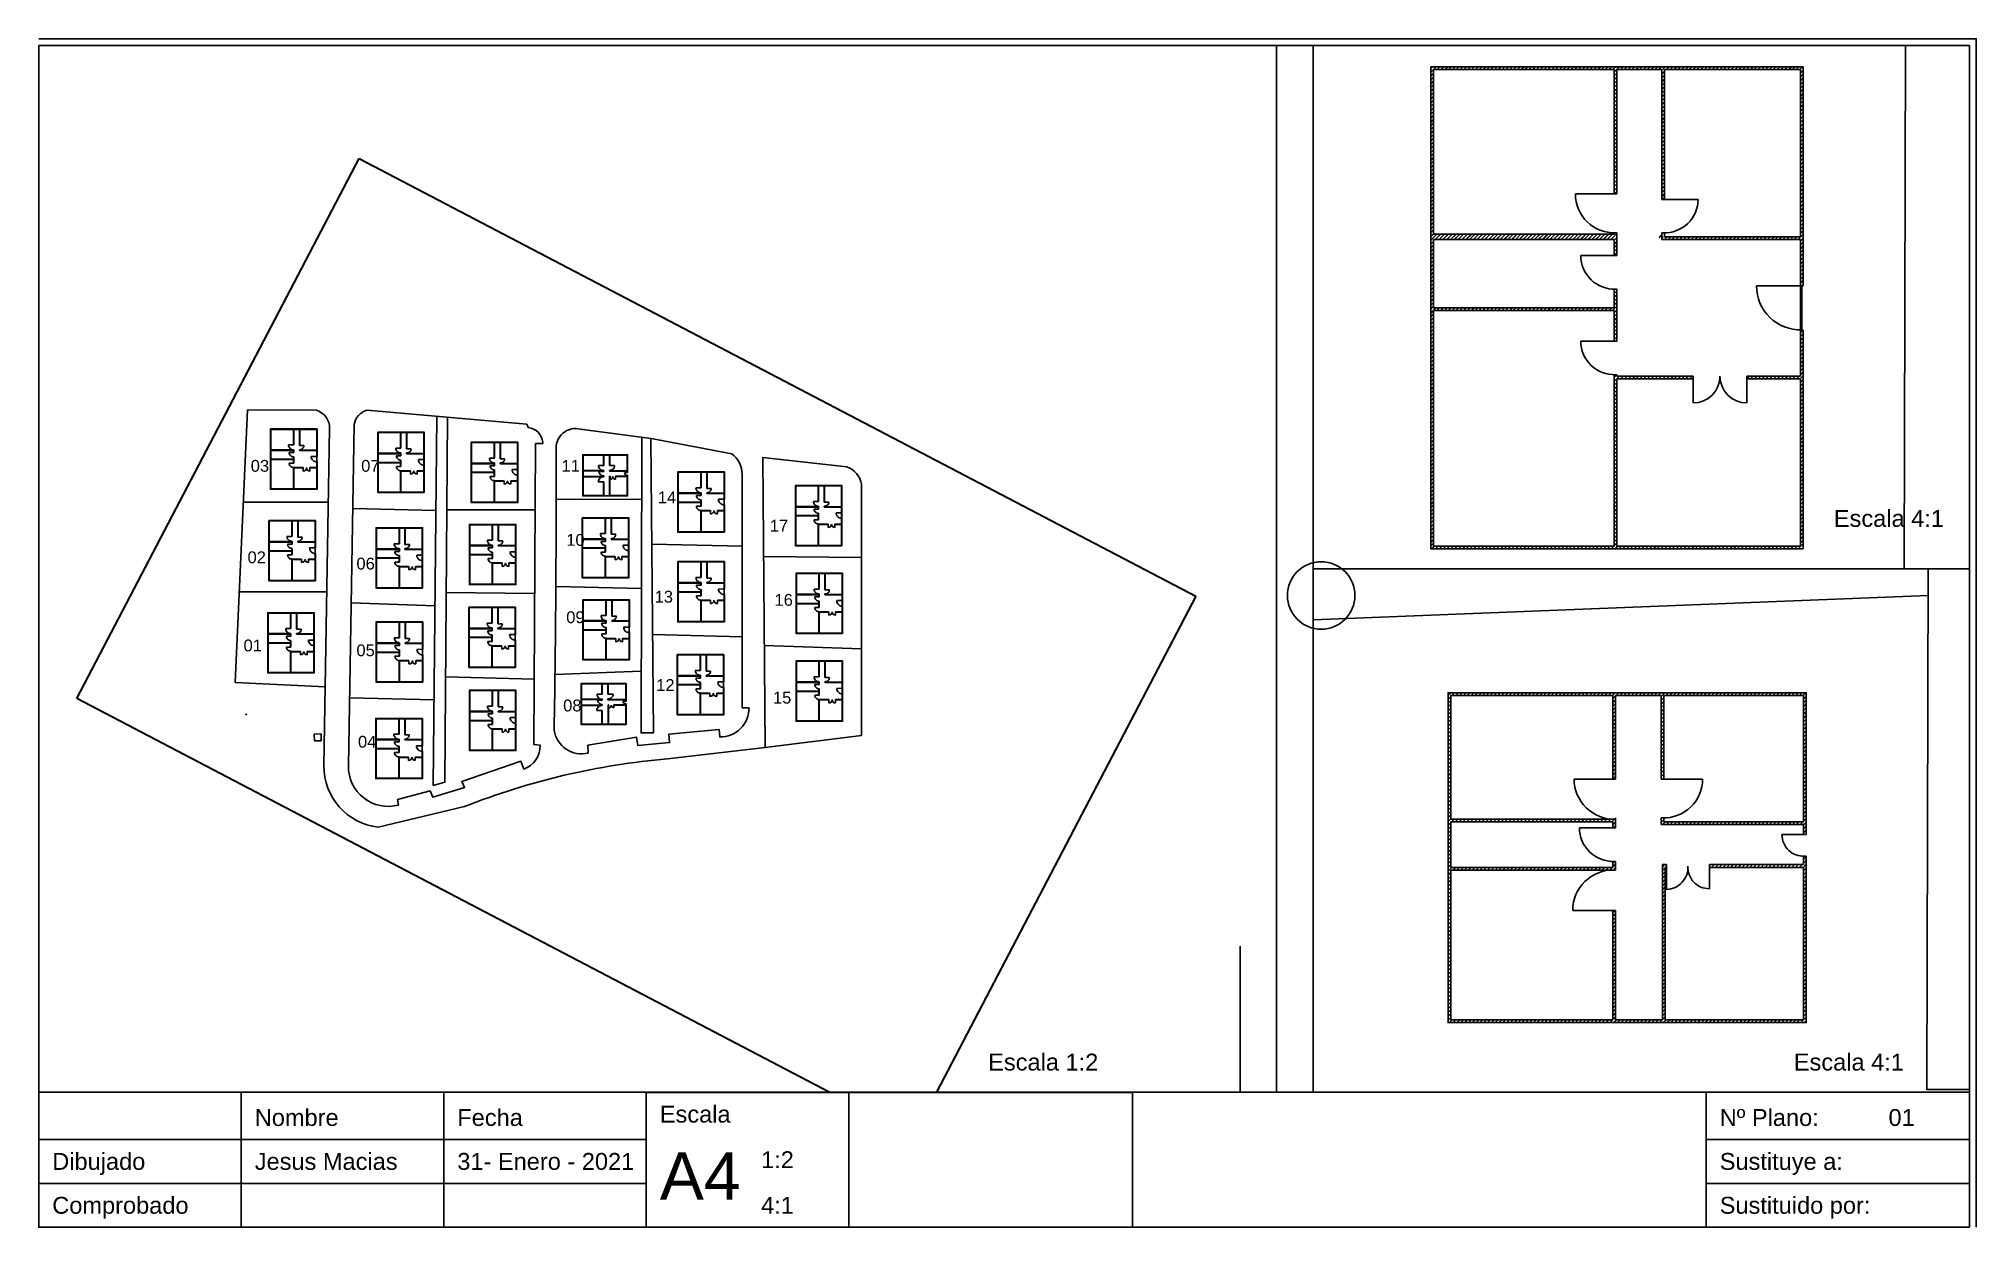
# Paper-space layout 'Presentación2' of a CAD drawing. Header units: millimetres. Extents: x 0 to 287, y 0 to 176.
# The model-space entities are those that its viewports show. They can reach past a viewport. Long polylines and large blocks are cut down to what shows.
import ezdxf
from ezdxf.enums import TextEntityAlignment as Align

# ---------------------------------------------------------------- set-up
doc = ezdxf.new("R2010")
doc.units = ezdxf.units.MM
doc.layers.add('foto1', color=7, linetype='Continuous', lineweight=30)
doc.layers.add('Viales', color=7, linetype='Continuous', lineweight=30)
doc.layers.add('urbanizacion', color=7, linetype='Continuous')
doc.styles.get("Standard").update_dxf_attribs({"font": 'arial.ttf'})
picture_1 = doc.add_image_def('image1.png', size_in_pixel=(1367, 882))
pattern_1 = [(45, (0.42773, 67.70808), (-0.070710678, 0.070710678), []), (45, (0.42973, 67.70808), (-0.070710678, 0.070710678), [])]

# ---------------------------------------------------------------- blocks, each defined once
blk = doc.blocks.new('Casa')
h = blk.add_hatch()
h.set_pattern_fill('JIS_LC_20', color=256, scale=0.05)
h.paths.add_polyline_path([(-3.926, -0.828, -0.030573), (-4.026, -0.821), (-4.026, -2.534), (-6.012, -2.534), (-6.012, -2.634), (-4.026, -2.634), (-4.026, -8.828), (-10.821, -8.828), (-10.821, -2.634), (-8.001, -2.634), (-8.001, -2.534), (-10.821, -2.534), (-10.821, -2.482), (-10.921, -2.482), (-10.921, -8.828), (-17.616, -8.828), (-17.616, -0.108), (-10.921, -0.108), (-10.921, -1.242), (-10.821, -1.242), (-10.821, 0.686), (-10.921, 0.686), (-10.921, -0.008), (-17.616, -0.008), (-17.616, 2.519), (-10.921, 2.519), (-10.921, 1.926), (-10.821, 1.926), (-10.821, 2.519), (-10.821, 2.77), (-10.921, 2.77), (-10.921, 2.719), (-17.616, 2.719), (-17.616, 8.813), (-10.921, 8.813), (-10.921, 4.21), (-10.821, 4.21), (-10.821, 8.813), (-9.158, 8.813), (-9.158, 4.011), (-9.058, 4.011), (-9.058, 8.813), (-4.026, 8.813), (-4.026, 2.619), (-9.158, 2.619), (-9.158, 2.771), (-9.258, 2.771), (-9.258, 2.619), (-9.258, 2.519), (-4.026, 2.519), (-4.026, 0.806, -0.030573), (-3.926, 0.812), (-3.926, 8.913), (-17.716, 8.913), (-17.716, -8.928), (-3.926, -8.928)])
h = blk.add_hatch()
h.set_pattern_fill('JIS_LC_20', color=256, scale=0.01)
edge = h.paths.add_edge_path()
edge.add_line((-9.158, 2.619), (-9.158, 2.519))
edge.add_line((-9.158, 2.519), (-4.026, 2.519))
edge.add_line((-4.026, 2.519), (-4.026, 0.806))
edge.add_arc((-3.926, -0.008), 0.82, 90, 97.00473, ccw=False)
edge.add_line((-3.926, 0.812), (-3.926, 8.913))
edge.add_line((-3.926, 8.913), (-17.716, 8.913))
edge.add_line((-17.716, 8.913), (-17.716, -8.928))
edge.add_line((-17.716, -8.928), (-3.926, -8.928))
edge.add_line((-3.926, -8.928), (-3.926, -0.828))
edge.add_arc((-3.926, -0.008), 0.82, 262.99527, 270, ccw=False)
edge.add_line((-4.026, -0.821), (-4.026, -2.534))
edge.add_line((-4.026, -2.534), (-6.012, -2.534))
edge.add_line((-6.012, -2.534), (-6.012, -2.634))
edge.add_line((-6.012, -2.634), (-4.026, -2.634))
edge.add_line((-4.026, -2.634), (-4.026, -8.828))
edge.add_line((-4.026, -8.828), (-10.821, -8.828))
edge.add_line((-10.821, -8.828), (-10.821, -2.634))
edge.add_line((-10.821, -2.634), (-8.001, -2.634))
edge.add_line((-8.001, -2.634), (-8.001, -2.534))
edge.add_line((-8.001, -2.534), (-10.821, -2.534))
edge.add_line((-10.821, -2.534), (-10.821, -2.482))
edge.add_line((-10.821, -2.482), (-10.921, -2.482))
edge.add_line((-10.921, -2.482), (-10.921, -8.828))
edge.add_line((-10.921, -8.828), (-17.616, -8.828))
edge.add_line((-17.616, -8.828), (-17.616, -0.108))
edge.add_line((-17.616, -0.108), (-10.921, -0.108))
edge.add_line((-10.921, -0.108), (-10.921, -1.242))
edge.add_line((-10.921, -1.242), (-10.821, -1.242))
edge.add_line((-10.821, -1.242), (-10.821, 0.686))
edge.add_line((-10.821, 0.686), (-10.921, 0.686))
edge.add_line((-10.921, 0.686), (-10.921, -0.008))
edge.add_line((-10.921, -0.008), (-17.616, -0.008))
edge.add_line((-17.616, -0.008), (-17.616, 2.519))
edge.add_line((-17.616, 2.519), (-10.921, 2.519))
edge.add_line((-10.921, 2.519), (-10.921, 1.926))
edge.add_line((-10.921, 1.926), (-10.821, 1.926))
edge.add_line((-10.821, 1.926), (-10.821, 2.519))
edge.add_line((-10.821, 2.519), (-10.821, 2.77))
edge.add_line((-10.821, 2.77), (-10.921, 2.77))
edge.add_line((-10.921, 2.77), (-10.921, 2.719))
edge.add_line((-10.921, 2.719), (-17.616, 2.719))
edge.add_line((-17.616, 2.719), (-17.616, 8.813))
edge.add_line((-17.616, 8.813), (-10.921, 8.813))
edge.add_line((-10.921, 8.813), (-10.921, 4.21))
edge.add_line((-10.921, 4.21), (-10.821, 4.21))
edge.add_line((-10.821, 4.21), (-10.821, 8.813))
edge.add_line((-10.821, 8.813), (-9.158, 8.813))
edge.add_line((-9.158, 8.813), (-9.158, 4.011))
edge.add_line((-9.158, 4.011), (-9.058, 4.011))
edge.add_line((-9.058, 4.011), (-9.058, 8.813))
edge.add_line((-9.058, 8.813), (-4.026, 8.813))
edge.add_line((-4.026, 8.813), (-4.026, 2.619))
edge.add_line((-4.026, 2.619), (-9.158, 2.619))
h = blk.add_hatch()
h.set_pattern_fill('JIS_LC_20', color=256, scale=0.005)
edge = h.paths.add_edge_path()
edge.add_line((-9.158, 2.619), (-9.158, 2.519))
edge.add_line((-9.158, 2.519), (-4.026, 2.519))
edge.add_line((-4.026, 2.519), (-4.026, 0.806))
edge.add_arc((-3.926, -0.008), 0.82, 90, 97.00473, ccw=False)
edge.add_line((-3.926, 0.812), (-3.926, 8.913))
edge.add_line((-3.926, 8.913), (-17.716, 8.913))
edge.add_line((-17.716, 8.913), (-17.716, -8.928))
edge.add_line((-17.716, -8.928), (-3.926, -8.928))
edge.add_line((-3.926, -8.928), (-3.926, -0.828))
edge.add_arc((-3.926, -0.008), 0.82, 262.99527, 270, ccw=False)
edge.add_line((-4.026, -0.821), (-4.026, -2.534))
edge.add_line((-4.026, -2.534), (-6.012, -2.534))
edge.add_line((-6.012, -2.534), (-6.012, -2.634))
edge.add_line((-6.012, -2.634), (-4.026, -2.634))
edge.add_line((-4.026, -2.634), (-4.026, -8.828))
edge.add_line((-4.026, -8.828), (-10.821, -8.828))
edge.add_line((-10.821, -8.828), (-10.821, -2.634))
edge.add_line((-10.821, -2.634), (-8.001, -2.634))
edge.add_line((-8.001, -2.634), (-8.001, -2.534))
edge.add_line((-8.001, -2.534), (-10.821, -2.534))
edge.add_line((-10.821, -2.534), (-10.821, -2.482))
edge.add_line((-10.821, -2.482), (-10.921, -2.482))
edge.add_line((-10.921, -2.482), (-10.921, -8.828))
edge.add_line((-10.921, -8.828), (-17.616, -8.828))
edge.add_line((-17.616, -8.828), (-17.616, -0.108))
edge.add_line((-17.616, -0.108), (-10.921, -0.108))
edge.add_line((-10.921, -0.108), (-10.921, -1.242))
edge.add_line((-10.921, -1.242), (-10.821, -1.242))
edge.add_line((-10.821, -1.242), (-10.821, 0.686))
edge.add_line((-10.821, 0.686), (-10.921, 0.686))
edge.add_line((-10.921, 0.686), (-10.921, -0.008))
edge.add_line((-10.921, -0.008), (-17.616, -0.008))
edge.add_line((-17.616, -0.008), (-17.616, 2.519))
edge.add_line((-17.616, 2.519), (-10.921, 2.519))
edge.add_line((-10.921, 2.519), (-10.921, 1.926))
edge.add_line((-10.921, 1.926), (-10.821, 1.926))
edge.add_line((-10.821, 1.926), (-10.821, 2.519))
edge.add_line((-10.821, 2.519), (-10.821, 2.77))
edge.add_line((-10.821, 2.77), (-10.921, 2.77))
edge.add_line((-10.921, 2.77), (-10.921, 2.719))
edge.add_line((-10.921, 2.719), (-17.616, 2.719))
edge.add_line((-17.616, 2.719), (-17.616, 8.813))
edge.add_line((-17.616, 8.813), (-10.921, 8.813))
edge.add_line((-10.921, 8.813), (-10.921, 4.21))
edge.add_line((-10.921, 4.21), (-10.821, 4.21))
edge.add_line((-10.821, 4.21), (-10.821, 8.813))
edge.add_line((-10.821, 8.813), (-9.158, 8.813))
edge.add_line((-9.158, 8.813), (-9.158, 4.011))
edge.add_line((-9.158, 4.011), (-9.058, 4.011))
edge.add_line((-9.058, 4.011), (-9.058, 8.813))
edge.add_line((-9.058, 8.813), (-4.026, 8.813))
edge.add_line((-4.026, 8.813), (-4.026, 2.619))
edge.add_line((-4.026, 2.619), (-9.158, 2.619))
for p, q in [((-10.921, 8.813), (-10.921, 4.21)), ((-10.821, 8.813), (-10.821, 4.21)), ((-9.158, 4.011), (-9.158, 8.813)), ((-9.058, 4.011), (-9.058, 8.813)), ((-3.926, 8.913), (-3.926, 6.5)), ((-10.921, 4.21), (-12.361, 4.21)), ((-10.921, 4.21), (-10.821, 4.21)), ((-9.158, 4.011), (-9.058, 4.011)), ((-9.058, 4.011), (-7.817, 4.011)), ((-10.921, 2.719), (-17.616, 2.719)), ((-10.921, 2.519), (-17.616, 2.519)), ((-10.921, 2.77), (-10.921, 2.719)), ((-10.921, 2.77), (-10.821, 2.77)), ((-10.921, 2.519), (-10.921, 1.926)), ((-10.821, 2.77), (-10.821, 1.926)), ((-10.821, 1.926), (-10.821, 2.519)), ((-9.158, 2.619), (-9.158, 2.771)), ((-9.158, 2.771), (-9.058, 2.771)), ((-9.158, 2.619), (-9.158, 2.519)), ((-4.026, 2.519), (-9.158, 2.519)), ((-9.058, 2.619), (-9.058, 2.771)), ((-4.026, 2.619), (-9.058, 2.619)), ((-10.921, 1.926), (-12.161, 1.926)), ((-10.921, 1.926), (-10.821, 1.926)), ((-4.026, 0.811), (-5.654, 0.806)), ((-10.921, -0.008), (-10.921, 0.686)), ((-10.921, 0.686), (-10.921, -0.008)), ((-10.921, 0.686), (-10.821, 0.686)), ((-10.821, -0.008), (-10.821, 0.686)), ((-10.821, 0.686), (-10.821, -1.242)), ((-10.921, -0.008), (-17.616, -0.008)), ((-10.921, -0.108), (-17.616, -0.108)), ((-10.921, -0.108), (-17.616, -0.108)), ((-10.921, -0.108), (-10.921, -1.242)), ((-10.921, -1.242), (-12.161, -1.242)), ((-10.921, -1.242), (-10.821, -1.242)), ((-10.921, -2.482), (-10.921, -8.828)), ((-10.921, -2.482), (-10.821, -2.482)), ((-10.821, -2.482), (-10.821, -2.534)), ((-10.821, -2.534), (-8.001, -2.534)), ((-9.328, -2.634), (-10.821, -2.634)), ((-10.821, -2.634), (-8.001, -2.634)), ((-10.821, -2.634), (-10.821, -8.828)), ((-8.001, -2.534), (-8.001, -2.634)), ((-8.001, -2.634), (-8.001, -3.529)), ((-4.026, -2.534), (-6.012, -2.534)), ((-6.012, -2.634), (-6.012, -2.534)), ((-4.026, -2.634), (-6.012, -2.634)), ((-6.012, -2.634), (-6.012, -3.529))]:
    blk.add_line(p, q)
for points in [[(-3.926, -0.828), (-3.926, -8.928), (-17.716, -8.928), (-17.716, 8.913), (-3.926, 8.913), (-3.926, 0.812)], [(-17.616, 2.719), (-17.616, 8.813), (-10.921, 8.813)], [(-10.821, 8.813), (-9.158, 8.813)], [(-9.058, 8.813), (-4.026, 8.813), (-4.026, 2.619)], [(-17.616, -0.008), (-17.616, 2.519)], [(-4.026, 2.519), (-4.026, 0.806)], [(-10.921, -8.828), (-17.616, -8.828), (-17.616, -0.108)], [(-4.026, -0.821), (-4.026, -2.534)], [(-4.026, -2.634), (-4.026, -8.828), (-10.821, -8.828)]]:
    blk.add_lwpolyline(points)
blk.add_lwpolyline([(-3.976, 0.811), (-4.026, 0.811), (-4.026, -0.821), (-3.976, -0.821)], close=True)
for centre, radius, start, end in [((-10.921, 4.21), 1.44, 180, 271.98984), ((-9.058, 4.011), 1.24, 267.66299, 0), ((-10.921, 1.926), 1.24, 180, 272.31094), ((-4.026, 0.806), 1.628, 180, 271.75694), ((-3.926, -0.008), 0.82, 90, 97.00473), ((-10.921, -1.242), 1.24, 180, 272.31094), ((-3.926, -0.008), 0.82, 262.99527, 270), ((-8.001, -2.534), 0.995, 270, 0), ((-6.012, -2.534), 0.995, 180, 270)]:
    blk.add_arc(centre, radius, start, end)

msp = doc.modelspace()

# ---------------------------------------------------------------- hatches: boundary and pattern name
at = {"layer": 'urbanizacion'}
h = msp.add_hatch(dxfattribs=at)
h.set_pattern_fill('JIS_LC_20', color=256, scale=0.005)
h.set_pattern_definition(pattern_1)
h.paths.add_polyline_path([(193.752, 244.428), (199.859, 244.428), (199.859, 244.528), (199.859, 244.748), (199.759, 244.748), (199.759, 244.528), (193.752, 244.528), (193.752, 246.209), (199.759, 246.209), (199.759, 245.988), (199.859, 245.988), (199.859, 246.209), (199.859, 246.309), (193.752, 246.309), (193.752, 250.893), (199.759, 250.893), (199.759, 247.799), (199.859, 247.799), (199.859, 250.893), (201.54, 250.893), (201.54, 247.799), (201.64, 247.799), (201.64, 250.893), (206.815, 250.893), (206.815, 246.209), (205.62, 246.209), (201.64, 246.209), (201.64, 246.359), (201.54, 246.359), (201.54, 246.209), (201.54, 246.109), (205.62, 246.109), (206.915, 246.109), (206.915, 246.199), (206.915, 246.209), (206.915, 250.993), (193.652, 250.993), (193.652, 238.779), (206.915, 238.779), (206.915, 244.548), (206.915, 244.628), (203.329, 244.628), (203.329, 244.528), (206.815, 244.528), (206.815, 238.879), (201.694, 238.879), (201.694, 244.528), (201.744, 244.528), (201.744, 244.628), (201.594, 244.628), (201.594, 244.528), (201.594, 238.879), (199.859, 238.879), (199.859, 242.937), (199.759, 242.937), (199.759, 238.879), (193.752, 238.879)])
h = msp.add_hatch(dxfattribs=at)
h.set_pattern_fill('JIS_LC_20', color=256, scale=0.005)
h.set_pattern_definition(pattern_1)
h.paths.add_polyline_path([(206.915, 246.109), (206.915, 246.199), (206.915, 246.209), (206.915, 250.993), (193.652, 250.993), (193.652, 238.779), (206.915, 238.779), (206.915, 244.548), (206.915, 244.628), (206.915, 244.941), (206.815, 244.941), (206.815, 244.628), (203.329, 244.628), (203.329, 244.528), (206.815, 244.528), (206.815, 238.879), (201.694, 238.879), (201.694, 244.528), (201.744, 244.528), (201.744, 244.578), (201.744, 244.628), (201.594, 244.628), (201.594, 244.528), (201.594, 238.879), (199.859, 238.879), (199.859, 242.937), (199.759, 242.937), (199.759, 238.879), (193.752, 238.879), (193.752, 244.428), (199.859, 244.428), (199.859, 244.528), (199.859, 244.748), (199.759, 244.748), (199.759, 244.528), (193.752, 244.528), (193.752, 246.209), (199.759, 246.209), (199.759, 245.988), (199.809, 245.988), (199.859, 245.988), (199.859, 246.209), (199.859, 246.309), (199.809, 246.309), (193.752, 246.309), (193.752, 250.893), (199.759, 250.893), (199.759, 247.799), (199.859, 247.799), (199.859, 250.893), (201.54, 250.893), (201.54, 247.799), (201.64, 247.799), (201.64, 250.893), (206.815, 250.893), (206.815, 246.209), (205.62, 246.209), (201.64, 246.209), (201.64, 246.359), (201.59, 246.359), (201.54, 246.359), (201.54, 246.209), (201.54, 246.109), (205.62, 246.109), (206.815, 246.109), (206.815, 245.739), (206.915, 245.739)])
h = msp.add_hatch(dxfattribs=at)
h.set_pattern_fill('JIS_LC_20', color=256, scale=0.005)
h.paths.add_polyline_path([(193.325, 176.72), (199.431, 176.72), (199.431, 176.82), (199.431, 177.04), (199.331, 177.04), (199.331, 176.82), (193.325, 176.82), (193.325, 178.501), (199.331, 178.501), (199.331, 178.28), (199.431, 178.28), (199.431, 178.501), (199.431, 178.601), (193.325, 178.601), (193.325, 183.185), (199.331, 183.185), (199.331, 180.091), (199.431, 180.091), (199.431, 183.185), (201.112, 183.185), (201.112, 180.091), (201.212, 180.091), (201.212, 183.185), (206.387, 183.185), (206.387, 178.501), (205.192, 178.501), (201.212, 178.501), (201.212, 178.651), (201.112, 178.651), (201.112, 178.501), (201.112, 178.401), (205.192, 178.401), (206.487, 178.401), (206.487, 178.491), (206.487, 178.501), (206.487, 183.285), (193.225, 183.285), (193.225, 171.071), (206.487, 171.071), (206.487, 176.84), (206.487, 176.92), (202.901, 176.92), (202.901, 176.82), (206.387, 176.82), (206.387, 171.171), (201.266, 171.171), (201.266, 176.82), (201.316, 176.82), (201.316, 176.92), (201.166, 176.92), (201.166, 176.82), (201.166, 171.171), (199.431, 171.171), (199.431, 175.228), (199.331, 175.228), (199.331, 171.171), (193.325, 171.171)])
h = msp.add_hatch(dxfattribs=at)
h.set_pattern_fill('JIS_LC_20', color=256, scale=0.005)
h.paths.add_polyline_path([(206.487, 178.401), (206.487, 178.491), (206.487, 178.501), (206.487, 183.285), (193.225, 183.285), (193.225, 171.071), (206.487, 171.071), (206.487, 176.84), (206.487, 176.92), (206.487, 177.233), (206.387, 177.233), (206.387, 176.92), (202.901, 176.92), (202.901, 176.82), (206.387, 176.82), (206.387, 171.171), (201.266, 171.171), (201.266, 176.82), (201.316, 176.82), (201.316, 176.87), (201.316, 176.92), (201.166, 176.92), (201.166, 176.82), (201.166, 171.171), (199.431, 171.171), (199.431, 175.228), (199.331, 175.228), (199.331, 171.171), (193.325, 171.171), (193.325, 176.72), (199.431, 176.72), (199.431, 176.82), (199.431, 177.04), (199.331, 177.04), (199.331, 176.82), (193.325, 176.82), (193.325, 178.501), (199.331, 178.501), (199.331, 178.28), (199.381, 178.28), (199.431, 178.28), (199.431, 178.501), (199.431, 178.601), (199.381, 178.601), (193.325, 178.601), (193.325, 183.185), (199.331, 183.185), (199.331, 180.091), (199.431, 180.091), (199.431, 183.185), (201.112, 183.185), (201.112, 180.091), (201.212, 180.091), (201.212, 183.185), (206.387, 183.185), (206.387, 178.501), (205.192, 178.501), (201.212, 178.501), (201.212, 178.651), (201.162, 178.651), (201.112, 178.651), (201.112, 178.501), (201.112, 178.401), (205.192, 178.401), (206.387, 178.401), (206.387, 178.031), (206.487, 178.031)])

# ---------------------------------------------------------------- linework, layer by layer
msp.add_line((388.455, 22.301), (388.455, 105.466))
for p, q in [((199.759, 250.893), (199.759, 247.799)), ((199.859, 250.893), (199.859, 247.799)), ((201.54, 247.799), (201.54, 250.893)), ((201.64, 247.799), (201.64, 250.893)), ((199.759, 247.799), (198.319, 247.799)), ((199.759, 247.799), (199.859, 247.799)), ((201.54, 247.799), (201.64, 247.799)), ((201.64, 247.799), (203.08, 247.799)), ((199.859, 246.309), (193.752, 246.309)), ((199.759, 246.209), (193.752, 246.209)), ((199.759, 245.988), (199.759, 246.209)), ((199.859, 246.359), (199.859, 246.209)), ((199.859, 245.988), (199.859, 246.209)), ((201.54, 246.209), (201.54, 246.359)), ((201.54, 246.359), (201.64, 246.359)), ((201.54, 246.109), (201.54, 246.209)), ((205.62, 246.109), (201.54, 246.109)), ((201.64, 246.209), (201.64, 246.359)), ((205.62, 246.209), (201.64, 246.209)), ((206.821, 246.109), (205.434, 246.109)), ((206.815, 246.209), (205.62, 246.209)), ((205.62, 246.109), (206.815, 246.109)), ((206.815, 246.109), (206.815, 245.739)), ((206.915, 246.188), (206.915, 246.209)), ((206.915, 246.199), (206.915, 246.109)), ((206.915, 246.109), (206.915, 245.739)), ((206.915, 246.109), (206.915, 245.739)), ((199.759, 245.988), (198.519, 245.988)), ((199.759, 245.988), (199.859, 245.988)), ((206.815, 245.739), (206.018, 245.739)), ((206.915, 245.739), (206.815, 245.739)), ((199.759, 244.528), (199.759, 244.748)), ((199.759, 244.748), (199.859, 244.748)), ((199.859, 244.528), (199.859, 244.748)), ((206.815, 244.628), (206.815, 244.941)), ((206.915, 244.941), (206.815, 244.941)), ((206.915, 244.941), (206.915, 244.628)), ((206.915, 244.941), (206.915, 244.628)), ((199.759, 244.528), (193.752, 244.528)), ((199.859, 244.428), (193.752, 244.428)), ((199.859, 244.528), (199.859, 244.428)), ((201.744, 244.628), (201.594, 244.628)), ((201.594, 244.528), (201.594, 244.628)), ((201.594, 244.528), (201.594, 238.879)), ((201.744, 244.528), (201.694, 244.528)), ((201.694, 244.528), (201.694, 238.879)), ((201.744, 244.528), (201.744, 244.628)), ((201.744, 244.528), (201.748, 243.71)), ((206.815, 244.628), (203.329, 244.628)), ((203.329, 244.628), (203.329, 244.528)), ((206.815, 244.528), (203.329, 244.528)), ((203.329, 244.528), (203.329, 243.735)), ((206.915, 244.528), (206.915, 244.628)), ((206.915, 244.528), (206.915, 244.548)), ((199.759, 242.937), (198.268, 242.937)), ((199.759, 242.937), (199.759, 238.879)), ((199.759, 242.937), (199.859, 242.937)), ((199.859, 242.937), (199.859, 238.879)), ((185.784, 237.832), (211.113, 237.715)), ((118.246, 236.948), (93.11, 236.903)), ((125.501, 235.024), (150.159, 234.503)), ((153.393, 234.675), (179.55, 234.675)), ((214.12, 224.519), (240.867, 223.962)), ((247.252, 220.853), (276.241, 220.523)), ((185.68, 211.954), (211.055, 211.4)), ((117.832, 210.432), (91.99, 210.432)), ((153.22, 210.219), (179.396, 209.889)), ((125.04, 207.158), (149.885, 206.271)), ((214.353, 197.752), (240.867, 197.067)), ((247.448, 194.511), (276.252, 193.545)), ((185.427, 185.869), (211.002, 186.891)), ((153.043, 185.189), (179.239, 184.521)), ((199.331, 183.185), (199.331, 180.091)), ((199.431, 183.285), (201.112, 183.285)), ((199.431, 183.185), (199.431, 180.091)), ((201.112, 180.091), (201.112, 183.185)), ((201.212, 180.091), (201.212, 183.185)), ((199.331, 180.091), (197.891, 180.091)), ((199.331, 180.091), (199.431, 180.091)), ((201.112, 180.091), (201.212, 180.091)), ((201.212, 180.091), (202.652, 180.091)), ((124.573, 178.952), (149.615, 178.412)), ((199.431, 178.601), (193.325, 178.601)), ((199.331, 178.501), (193.325, 178.501)), ((199.331, 178.28), (198.091, 178.28)), ((199.331, 178.28), (199.331, 178.501)), ((199.331, 178.28), (199.431, 178.28)), ((199.431, 178.651), (199.431, 178.501)), ((199.431, 178.28), (199.431, 178.501)), ((201.112, 178.501), (201.112, 178.651)), ((201.112, 178.651), (201.212, 178.651)), ((201.112, 178.401), (201.112, 178.501)), ((205.192, 178.401), (201.112, 178.401)), ((201.212, 178.501), (201.212, 178.651)), ((205.192, 178.501), (201.212, 178.501)), ((206.393, 178.401), (205.006, 178.401)), ((206.387, 178.501), (205.192, 178.501)), ((205.192, 178.401), (206.387, 178.401)), ((206.387, 178.031), (205.59, 178.031)), ((206.387, 178.401), (206.387, 178.031)), ((206.487, 178.031), (206.387, 178.031)), ((206.487, 178.48), (206.487, 178.501)), ((206.487, 178.491), (206.487, 178.401)), ((206.487, 178.401), (206.487, 178.031)), ((206.487, 178.401), (206.487, 178.031)), ((206.387, 176.92), (206.387, 177.233)), ((206.487, 177.233), (206.387, 177.233)), ((206.487, 177.233), (206.487, 176.92)), ((206.487, 177.233), (206.487, 176.92)), ((199.331, 176.82), (193.325, 176.82)), ((199.431, 176.72), (193.325, 176.72)), ((199.331, 176.82), (199.331, 177.04)), ((199.331, 177.04), (199.431, 177.04)), ((199.431, 176.82), (199.431, 177.04)), ((199.431, 176.82), (199.431, 176.72)), ((201.316, 176.92), (201.166, 176.92)), ((201.166, 176.82), (201.166, 176.92)), ((201.166, 176.82), (201.166, 171.171)), ((201.316, 176.82), (201.266, 176.82)), ((201.266, 176.82), (201.266, 171.171)), ((201.316, 176.82), (201.316, 176.92)), ((201.316, 176.82), (201.32, 176.002)), ((206.387, 176.92), (202.901, 176.92)), ((202.901, 176.92), (202.901, 176.82)), ((206.387, 176.82), (202.901, 176.82)), ((202.901, 176.82), (202.901, 176.027)), ((206.487, 176.82), (206.487, 176.92)), ((206.487, 176.82), (206.487, 176.84)), ((199.331, 175.228), (197.84, 175.228)), ((199.331, 175.228), (199.331, 171.171)), ((199.331, 175.228), (199.431, 175.228)), ((199.431, 175.228), (199.431, 171.171)), ((114.123, 168.258), (116.122, 168.293)), ((114.158, 166.258), (114.123, 168.258)), ((116.158, 166.294), (116.122, 168.293)), ((114.158, 166.258), (116.158, 166.294))]:
    msp.add_line(p, q, dxfattribs=at)
for points in [[(117.343, 182.299), (90.708, 183.497), (94.34, 264.259), (114.812, 264.146, -0.331376), (118.646, 258.809), (116.944, 158.845, 0.382222), (133.028, 140.692), (158.651, 146.765, -0.073889), (218.764, 160.879), (247.671, 164.325), (247.034, 250.208), (271.934, 247.426, -0.267492), (276.232, 242.231), (276.263, 167.845), (247.671, 164.325)], [(240.867, 176.059), (240.867, 245.168, 0.232798), (237.851, 251.295), (213.891, 255.804), (192.245, 258.704, 0.454416), (185.777, 253.033, -0.004545), (185.191, 169.396, 0.440637), (195.222, 162.645), (195.169, 165.012), (209.61, 167.333), (210.002, 164.895), (219.4, 165.728), (219.208, 168.216), (234.052, 169.651), (234.239, 167.395, 0.425469), (242.934, 176.059)]]:
    msp.add_lwpolyline(points, format="xyb", dxfattribs=at)
msp.add_lwpolyline([(139.073, 147.245), (138.797, 148.877), (148.41, 151.412), (149.219, 149.604), (158.67, 152.454), (157.84, 154.241), (175.359, 160.229), (176.157, 157.894, 0.332482), (181.013, 164.993), (179.12, 165.196), (179.672, 254.315), (181.839, 254.324), (181.838, 254.696, 0.358931), (177.497, 259.013), (177.06, 260.051), (129.656, 264.169, 0.286118), (125.913, 259.919), (124.24, 158.846, 0.497708)], format="xyb", close=True, dxfattribs=at)
for points in [[(150.429, 262.332), (149.369, 153.064), (152.823, 154.023), (153.587, 262.09)], [(211.153, 256.022), (210.961, 168.594), (214.607, 168.594), (213.848, 255.809)], [(206.915, 244.548), (206.915, 238.779), (193.652, 238.779), (193.652, 250.993), (206.915, 250.993), (206.915, 246.188)], [(193.752, 246.309), (193.752, 250.893), (199.759, 250.893)], [(199.859, 250.893), (201.54, 250.893)], [(201.64, 250.893), (206.815, 250.893), (206.815, 246.209)], [(193.752, 244.528), (193.752, 246.209)], [(199.759, 238.879), (193.752, 238.879), (193.752, 244.428)], [(206.815, 244.528), (206.815, 238.879), (201.694, 238.879)], [(206.487, 176.84), (206.487, 171.071), (193.225, 171.071), (193.225, 183.285), (206.487, 183.285), (206.487, 178.48)], [(193.325, 178.601), (193.325, 183.185), (199.331, 183.185)], [(199.431, 183.185), (201.112, 183.185)], [(201.212, 183.185), (206.387, 183.185), (206.387, 178.501)], [(193.325, 176.82), (193.325, 178.501)], [(199.331, 171.171), (193.325, 171.171), (193.325, 176.72)], [(206.387, 176.82), (206.387, 171.171), (201.266, 171.171)], [(240.867, 176.059), (242.934, 176.059)], [(201.166, 171.171), (199.431, 171.171)], [(129.864, 148.613), (129.864, 148.613), (129.223, 148.987)]]:
    msp.add_lwpolyline(points, dxfattribs=at)
msp.add_lwpolyline([(93.842, 174.196), (94.001, 174.196), (94.001, 174.075), (93.842, 174.075)], close=True, dxfattribs=at)
for centre, radius, start, end in [((199.809, 247.799), 1.49, 180, 271.92306), ((201.64, 247.799), 1.44, 268.01014, 0), ((199.759, 245.988), 1.24, 180, 272.31094), ((206.815, 245.739), 0.798, 180, 273.59378), ((199.759, 242.937), 1.491, 88.07829, 180), ((201.719, 244.528), 0.818, 272.03902, 3.50586), ((203.329, 244.528), 0.793, 176.38342, 270), ((199.381, 180.091), 1.49, 180, 271.92306), ((201.212, 180.091), 1.44, 268.01014, 0), ((199.331, 178.28), 1.24, 180, 272.31094), ((206.387, 178.031), 0.798, 180, 273.59378), ((199.331, 175.228), 1.491, 88.07829, 180), ((201.291, 176.82), 0.818, 272.03902, 3.50586), ((202.901, 176.82), 0.793, 176.38342, 270)]:
    msp.add_arc(centre, radius, start, end, dxfattribs=at)

# ---------------------------------------------------------------- block references
for p in [(118.854, 249.703), (150.617, 248.745), (178.362, 245.795), (239.54, 236.979), (274.358, 232.968), (211.24, 223.413), (118.378, 222.585), (177.773, 221.463), (150.145, 220.432), (239.54, 210.42), (274.55, 206.982), (211.431, 199.147), (177.655, 196.925), (118.043, 195.282), (150.182, 192.547), (239.349, 182.906), (274.55, 180.996), (177.774, 172.318), (150.063, 164.001)]:
    msp.add_blockref('Casa', p, dxfattribs=at)

# ---------------------------------------------------------------- pictures from other files: only their frames are drawn
at = {"layer": 'foto1'}
image = msp.add_image(picture_1, insert=(43.746, 178.757), size_in_units=(279.76, 180.503), rotation=-27.60551, dxfattribs=at)
image.dxf.flags = 7

psp = doc.layouts.new('Presentación2')

# ---------------------------------------------------------------- linework, layer by layer
for p, q in [((287, 176), (286.97, 175.73)), ((287, 176), (287, 176)), ((183.36, 175), (183.36, 20)), ((188.76, 175), (188.76, 20)), ((120, 20), (120, 0)), ((162, 20), (162, 0)), ((247, 20), (286, 20)), ((287, 20), (287, 0)), ((286, 13), (247, 13)), ((286, 6.5), (247, 6.5)), ((90, 0), (172, 0)), ((247, 0), (286, 0))]:
    psp.add_line(p, q)
for points in [[(287, 0), (287, 0), (287, 176), (0, 176)], [(0, 175), (0, 0), (286, 0)]]:
    psp.add_lwpolyline(points)
for points in [[(0, 0), (286, 0), (286, 175), (0, 175)], [(0, 20), (30, 20), (30, 13), (0, 13)], [(30, 20), (60, 20), (60, 13), (30, 13)], [(60, 20), (90, 20), (90, 13), (60, 13)], [(247, 20), (162, 20), (162, 0), (247, 0)], [(0, 13), (30, 13), (30, 6.5), (0, 6.5)], [(30, 13), (60, 13), (60, 6.5), (30, 6.5)], [(60, 13), (90, 13), (90, 6.5), (60, 6.5)], [(0, 6.5), (30, 6.5), (30, 0), (0, 0)], [(30, 6.5), (60, 6.5), (60, 0), (30, 0)], [(60, 6.5), (90, 6.5), (90, 0), (60, 0)]]:
    psp.add_lwpolyline(points, close=True)
psp.add_circle((189.96, 93.56), 5)
at = {"layer": 'Viales'}
psp.add_line((90, 20), (162, 20), dxfattribs=at)

# ---------------------------------------------------------------- texts
for s, height, p in [('03', 1.75, (31.4, 111.88)), ('07', 1.75, (47.76, 111.88)), ('11', 1.75, (77.44, 111.88)), ('14', 1.75, (91.7, 107.21)), ('Escala 4:1', 2.5, (265.91, 103.72)), ('17', 1.75, (108.29, 103.01)), ('10', 1.75, (78.14, 100.91)), ('02', 1.75, (30.93, 98.34)), ('06', 1.75, (47.06, 97.4)), ('13', 1.75, (91.23, 92.5)), ('16', 1.75, (108.99, 92.03)), ('09', 1.75, (78.14, 89.46)), ('01', 1.75, (30.34, 85.28)), ('05', 1.75, (47.06, 84.56)), ('12', 1.75, (91.46, 79.42)), ('08', 1.75, (77.68, 76.39)), ('15', 1.75, (108.76, 77.55)), ('04', 1.75, (47.29, 71.02)), ('Escala 1:2', 2.5, (140.64, 23.21)), ('Escala 4:1', 2.5, (259.98, 23.21)), ('Nombre', 2.5, (32, 15)), ('Fecha', 2.5, (62, 15)), ('Escala', 2.5, (92, 15.5)), ('Nº Plano:', 2.5, (249, 15)), ('01', 2.5, (274, 15)), ('Dibujado', 2.5, (2, 8.5)), ('Jesus Macias', 2.5, (32, 8.5)), ('31- Enero - 2021', 2.5, (62, 8.5)), ('1:2', 2.5, (107, 8.75)), ('Sustituye a:', 2.5, (249, 8.5)), ('Comprobado', 2.5, (2, 2)), ('4:1', 2.5, (107, 2)), ('Sustituido por:', 2.5, (249, 2))]:
    psp.add_text(s, height=height).set_placement(p)
psp.add_text('A4', height=7).set_placement((92, 2), align=Align.BOTTOM_LEFT)

# ---------------------------------------------------------------- viewports
at = {"layer": '0'}
for center, view_center_point, view_height, status in [((237.38, 136.25), (201.319, 223.431), 19.37625, 3), ((237.38, 58.75), (200.38, 178.184), 19.37503, 4)]:
    psp.add_viewport(center=center, size=(97.24, 77.5), view_center_point=view_center_point, view_height=view_height, status=status, dxfattribs=at)
at = {"layer": 'Viales', "view_target_point": (865430.378, 86961.942)}
psp.add_viewport(center=(91.68, 97.5), size=(183.36, 155), view_center_point=(-865214.526, -86744.747), view_height=310, dxfattribs=at)

doc.saveas('drawing.dxf')
